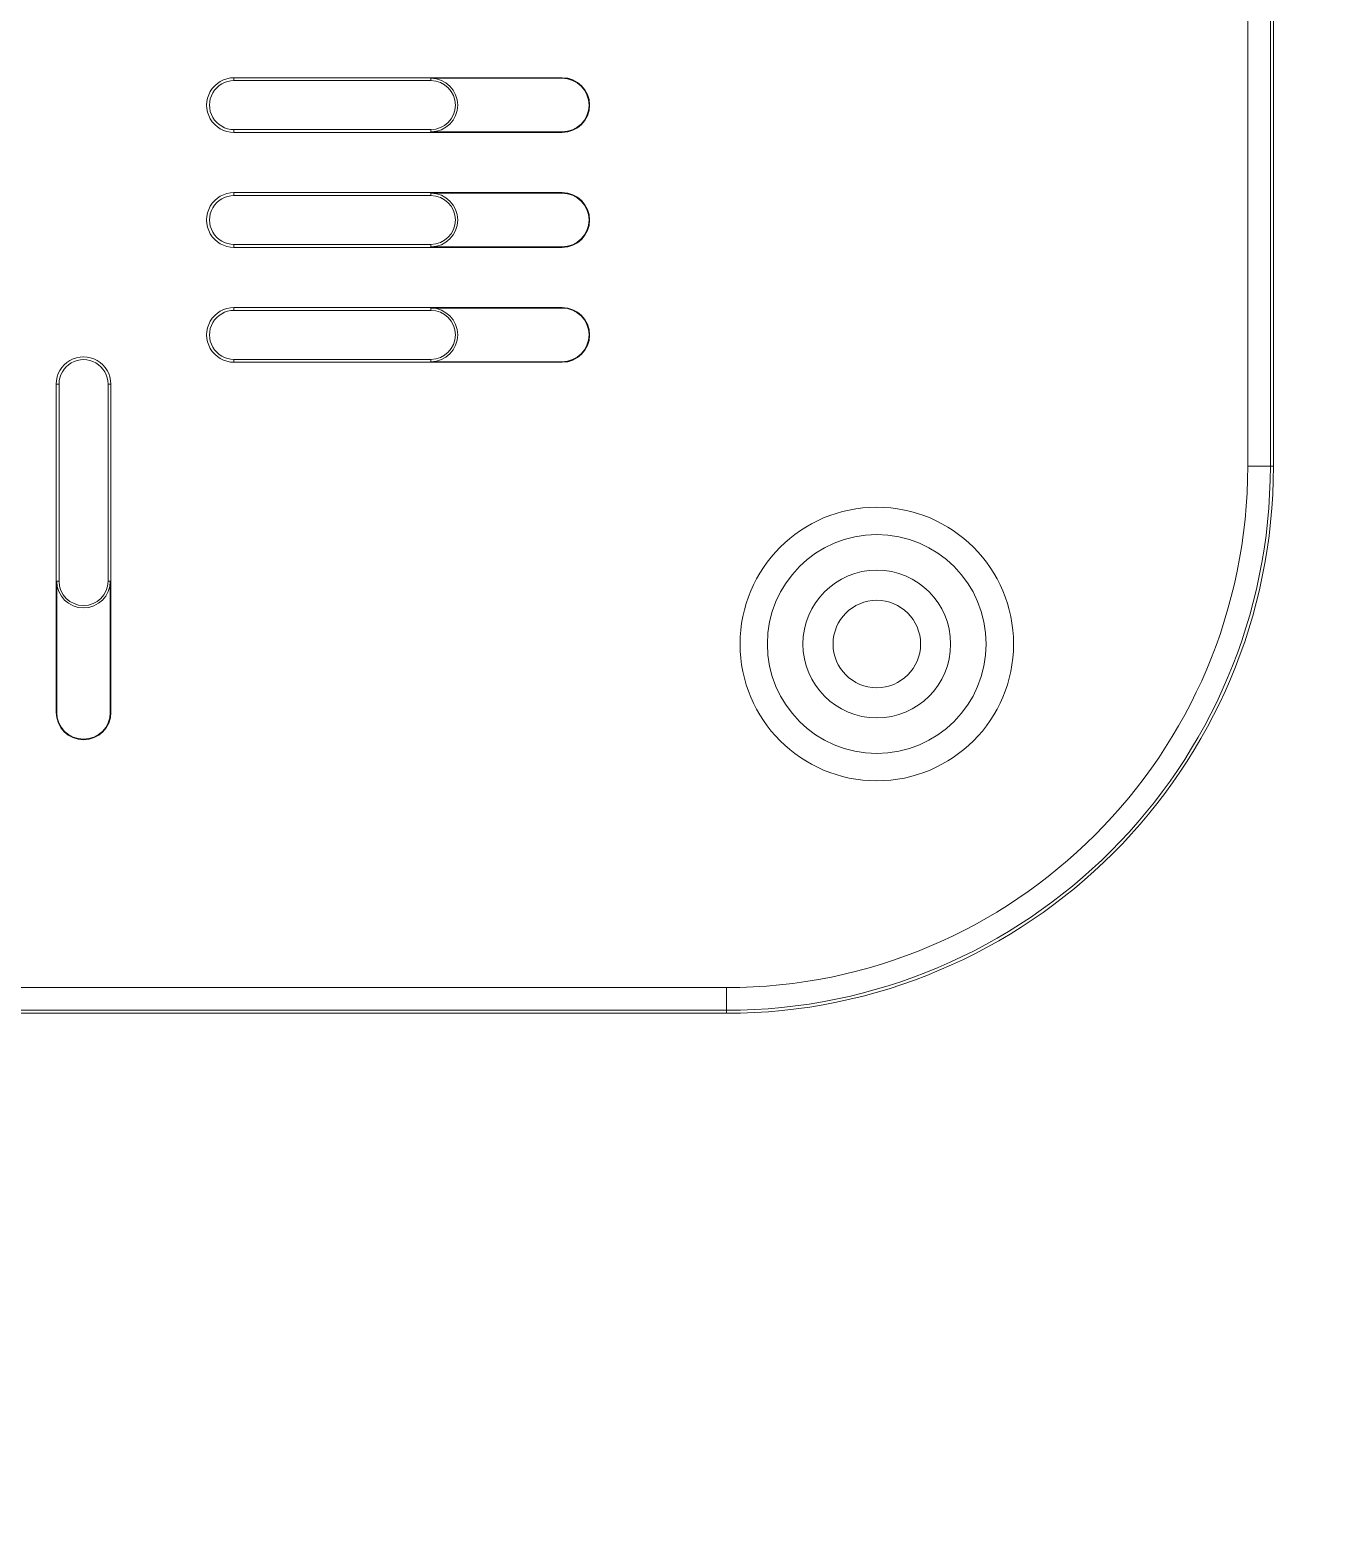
# Model space of a CAD drawing. Header units: millimetres. Extents: x -672 to 672, y -225 to 223.
# Drawn here: x 17.7 to 64.7, y 15.4 to 70 of the extents above; entities that cross this region are included whole.
import ezdxf

# ---------------------------------------------------------------- set-up
doc = ezdxf.new("R2010")
doc.units = ezdxf.units.MM
doc.header["$MEASUREMENT"] = 0
doc.layers.add('layer 1', color=7, linetype='Continuous')

msp = doc.modelspace()

# ---------------------------------------------------------------- linework, layer by layer
at = {"layer": 'layer 1', "lineweight": 40}
msp.add_open_spline([(123.1599, 207.75), (123.1599, 207.75), (-161.8401, 207.75), (-161.8401, 207.75), (-161.8401, 207.75), (-161.8401, -207.75), (-161.8401, -207.75), (-161.8401, -207.75), (123.1599, -207.75), (123.1599, -207.75), (123.1599, -207.75), (123.1599, 207.75), (123.1599, 207.75)], degree=3, knots=[0, 0, 0, 0, 0.25, 0.25, 0.25, 0.5, 0.5, 0.5, 0.75, 0.75, 0.75, 1, 1, 1, 1], dxfattribs=at)
at = {"layer": 'layer 1', "lineweight": 9}
for points in [[(62.2025, 54.0449), (62.2025, 54.0449), (62.2025, 114.0449), (62.2025, 114.0449)], [(63.0304, 54.0449), (63.0304, 54.0449), (63.0304, 114.0449), (63.0304, 114.0449)], [(63.1422, 114.0449), (63.1422, 114.0449), (63.1422, 54.0449), (63.1422, 54.0449)], [(25.1422, 68.2449), (25.1422, 68.2449), (37.1422, 68.2449), (37.1422, 68.2449)], [(32.3422, 68.1401), (32.3422, 68.1401), (25.1422, 68.1401), (25.1422, 68.1401)], [(37.1422, 68.224), (37.1422, 68.224), (32.3422, 68.224), (32.3422, 68.224)], [(25.1422, 66.3497), (25.1422, 66.3497), (32.3422, 66.3497), (32.3422, 66.3497)], [(37.1422, 66.2449), (37.1422, 66.2449), (25.1422, 66.2449), (25.1422, 66.2449)], [(32.3422, 66.2659), (32.3422, 66.2659), (37.1422, 66.2659), (37.1422, 66.2659)], [(25.1422, 64.0449), (25.1422, 64.0449), (37.1422, 64.0449), (37.1422, 64.0449)], [(32.3422, 63.9401), (32.3422, 63.9401), (25.1422, 63.9401), (25.1422, 63.9401)], [(37.1422, 64.024), (37.1422, 64.024), (32.3422, 64.024), (32.3422, 64.024)], [(25.1422, 62.1497), (25.1422, 62.1497), (32.3422, 62.1497), (32.3422, 62.1497)], [(37.1422, 62.0449), (37.1422, 62.0449), (25.1422, 62.0449), (25.1422, 62.0449)], [(32.3422, 62.0659), (32.3422, 62.0659), (37.1422, 62.0659), (37.1422, 62.0659)], [(25.1422, 59.8449), (25.1422, 59.8449), (37.1422, 59.8449), (37.1422, 59.8449)], [(32.3422, 59.7401), (32.3422, 59.7401), (25.1422, 59.7401), (25.1422, 59.7401)], [(37.1422, 59.824), (37.1422, 59.824), (32.3422, 59.824), (32.3422, 59.824)], [(25.1422, 57.9497), (25.1422, 57.9497), (32.3422, 57.9497), (32.3422, 57.9497)], [(32.3422, 57.8659), (32.3422, 57.8659), (37.1422, 57.8659), (37.1422, 57.8659)], [(37.1422, 57.8449), (37.1422, 57.8449), (25.1422, 57.8449), (25.1422, 57.8449)], [(18.6422, 45.0449), (18.6422, 45.0449), (18.6422, 57.0449), (18.6422, 57.0449)], [(18.747, 57.0449), (18.747, 57.0449), (18.747, 49.8449), (18.747, 49.8449)], [(20.5374, 49.8449), (20.5374, 49.8449), (20.5374, 57.0449), (20.5374, 57.0449)], [(20.6422, 57.0449), (20.6422, 57.0449), (20.6422, 45.0449), (20.6422, 45.0449)], [(43.1422, 34.0449), (54.1879, 34.0449), (63.1421, 42.9992), (63.1422, 54.0448)], [(43.1422, 34.1567), (54.1261, 34.1567), (63.0304, 43.0609), (63.0304, 54.0448)], [(43.1422, 34.9846), (53.6689, 34.9846), (62.2025, 43.5181), (62.2025, 54.0448)], [(18.6632, 49.8449), (18.6632, 49.8449), (18.6632, 45.0449), (18.6632, 45.0449)], [(20.6212, 45.0449), (20.6212, 45.0449), (20.6212, 49.8449), (20.6212, 49.8449)], [(-66.8578, 34.9846), (-66.8578, 34.9846), (43.1422, 34.9846), (43.1422, 34.9846)], [(-66.8578, 34.1567), (-66.8578, 34.1567), (43.1422, 34.1567), (43.1422, 34.1567)], [(43.1422, 34.0449), (43.1422, 34.0449), (-66.8578, 34.0449), (-66.8578, 34.0449)]]:
    msp.add_open_spline(points, degree=3, dxfattribs=at)
for points, knots in [([(25.1422, 68.2449), (24.7849, 68.2449), (24.4548, 68.0543), (24.2762, 67.7449), (24.0975, 67.4355), (24.0975, 67.0543), (24.2762, 66.7449), (24.4548, 66.4355), (24.7849, 66.2449), (25.1422, 66.2449)], [0, 0, 0, 0, 0.3333333, 0.3333333, 0.3333333, 0.6666667, 0.6666667, 0.6666667, 1, 1, 1, 1]), ([(37.1422, 66.2449), (37.6945, 66.2449), (38.1422, 66.6926), (38.1422, 67.2449), (38.1422, 67.7972), (37.6945, 68.2449), (37.1422, 68.2449)], [0, 0, 0, 0, 0.5, 0.5, 0.5, 1, 1, 1, 1]), ([(25.1422, 68.1401), (24.8224, 68.1401), (24.5269, 67.9695), (24.3669, 67.6925), (24.207, 67.4155), (24.207, 67.0743), (24.3669, 66.7973), (24.5269, 66.5204), (24.8224, 66.3497), (25.1422, 66.3497)], [0, 0, 0, 0, 0.3333333, 0.3333333, 0.3333333, 0.6666667, 0.6666667, 0.6666667, 1, 1, 1, 1]), ([(32.3422, 66.2659), (32.8829, 66.2659), (33.3212, 66.7042), (33.3212, 67.2449), (33.3212, 67.7856), (32.8829, 68.224), (32.3422, 68.224)], [0, 0, 0, 0, 0.5, 0.5, 0.5, 1, 1, 1, 1]), ([(32.3422, 66.3497), (32.8366, 66.3497), (33.2374, 66.7505), (33.2374, 67.2449), (33.2374, 67.7393), (32.8366, 68.1401), (32.3422, 68.1401)], [0, 0, 0, 0, 0.5, 0.5, 0.5, 1, 1, 1, 1]), ([(37.1422, 66.2659), (37.6829, 66.2659), (38.1212, 66.7042), (38.1212, 67.2449), (38.1212, 67.7856), (37.6829, 68.224), (37.1422, 68.224)], [0, 0, 0, 0, 0.5, 0.5, 0.5, 1, 1, 1, 1]), ([(25.1422, 64.0449), (24.7849, 64.0449), (24.4548, 63.8543), (24.2762, 63.5449), (24.0975, 63.2355), (24.0975, 62.8543), (24.2762, 62.5449), (24.4548, 62.2355), (24.7849, 62.0449), (25.1422, 62.0449)], [0, 0, 0, 0, 0.3333333, 0.3333333, 0.3333333, 0.6666667, 0.6666667, 0.6666667, 1, 1, 1, 1]), ([(25.1422, 63.9401), (24.8224, 63.9401), (24.5269, 63.7695), (24.3669, 63.4925), (24.207, 63.2155), (24.207, 62.8743), (24.3669, 62.5973), (24.5269, 62.3204), (24.8224, 62.1497), (25.1422, 62.1497)], [0, 0, 0, 0, 0.3333333, 0.3333333, 0.3333333, 0.6666667, 0.6666667, 0.6666667, 1, 1, 1, 1]), ([(32.3422, 62.0659), (32.8829, 62.0659), (33.3212, 62.5042), (33.3212, 63.0449), (33.3212, 63.5856), (32.8829, 64.024), (32.3422, 64.024)], [0, 0, 0, 0, 0.5, 0.5, 0.5, 1, 1, 1, 1]), ([(32.3422, 62.1497), (32.8366, 62.1497), (33.2374, 62.5505), (33.2374, 63.0449), (33.2374, 63.5393), (32.8366, 63.9401), (32.3422, 63.9401)], [0, 0, 0, 0, 0.5, 0.5, 0.5, 1, 1, 1, 1]), ([(37.1422, 62.0449), (37.6945, 62.0449), (38.1422, 62.4926), (38.1422, 63.0449), (38.1422, 63.5972), (37.6945, 64.0449), (37.1422, 64.0449)], [0, 0, 0, 0, 0.5, 0.5, 0.5, 1, 1, 1, 1]), ([(37.1422, 62.0659), (37.6829, 62.0659), (38.1212, 62.5042), (38.1212, 63.0449), (38.1212, 63.5856), (37.6829, 64.024), (37.1422, 64.024)], [0, 0, 0, 0, 0.5, 0.5, 0.5, 1, 1, 1, 1]), ([(25.1422, 59.8449), (24.7849, 59.8449), (24.4548, 59.6543), (24.2762, 59.3449), (24.0975, 59.0355), (24.0975, 58.6543), (24.2762, 58.3449), (24.4548, 58.0355), (24.7849, 57.8449), (25.1422, 57.8449)], [0, 0, 0, 0, 0.3333333, 0.3333333, 0.3333333, 0.6666667, 0.6666667, 0.6666667, 1, 1, 1, 1]), ([(25.1422, 59.7401), (24.8224, 59.7401), (24.5269, 59.5695), (24.3669, 59.2925), (24.207, 59.0155), (24.207, 58.6743), (24.3669, 58.3973), (24.5269, 58.1204), (24.8224, 57.9497), (25.1422, 57.9497)], [0, 0, 0, 0, 0.3333333, 0.3333333, 0.3333333, 0.6666667, 0.6666667, 0.6666667, 1, 1, 1, 1]), ([(32.3422, 57.8659), (32.8829, 57.8659), (33.3212, 58.3042), (33.3212, 58.8449), (33.3212, 59.3856), (32.8829, 59.824), (32.3422, 59.824)], [0, 0, 0, 0, 0.5, 0.5, 0.5, 1, 1, 1, 1]), ([(32.3422, 57.9497), (32.8366, 57.9497), (33.2374, 58.3505), (33.2374, 58.8449), (33.2374, 59.3393), (32.8366, 59.7401), (32.3422, 59.7401)], [0, 0, 0, 0, 0.5, 0.5, 0.5, 1, 1, 1, 1]), ([(37.1422, 57.8449), (37.6945, 57.8449), (38.1422, 58.2926), (38.1422, 58.8449), (38.1422, 59.3972), (37.6945, 59.8449), (37.1422, 59.8449)], [0, 0, 0, 0, 0.5, 0.5, 0.5, 1, 1, 1, 1]), ([(37.1422, 57.8659), (37.6829, 57.8659), (38.1212, 58.3042), (38.1212, 58.8449), (38.1212, 59.3856), (37.6829, 59.824), (37.1422, 59.824)], [0, 0, 0, 0, 0.5, 0.5, 0.5, 1, 1, 1, 1]), ([(20.6422, 57.0449), (20.6422, 57.4022), (20.4516, 57.7323), (20.1422, 57.9109), (19.8328, 58.0896), (19.4516, 58.0896), (19.1422, 57.9109), (18.8328, 57.7323), (18.6422, 57.4022), (18.6422, 57.0449)], [0, 0, 0, 0, 0.3333333, 0.3333333, 0.3333333, 0.6666667, 0.6666667, 0.6666667, 1, 1, 1, 1]), ([(20.5374, 57.0449), (20.5374, 57.3647), (20.3668, 57.6603), (20.0898, 57.8202), (19.8128, 57.9801), (19.4716, 57.9801), (19.1946, 57.8202), (18.9176, 57.6603), (18.747, 57.3647), (18.747, 57.0449)], [0, 0, 0, 0, 0.3333333, 0.3333333, 0.3333333, 0.6666667, 0.6666667, 0.6666667, 1, 1, 1, 1]), ([(52.5422, -48.9807), (52.5422, -46.8268), (50.7961, -45.0807), (48.6422, -45.0807), (46.4883, -45.0807), (44.7422, -46.8268), (44.7422, -48.9807), (44.7422, -51.1346), (46.4883, -52.8807), (48.6422, -52.8807), (50.7961, -52.8807), (52.5422, -51.1347), (52.5422, -48.9808), (52.5422, 54.4064), (52.5422, -152.3679), (52.5422, -48.9807)], [0, 0, 0, 0, 0.25, 0.25, 0.25, 0.5, 0.5, 0.5, 0.75, 0.75, 0.75, 1, 1, 1, 1.0001, 1.0001, 1.0001, 1.0001]), ([(53.6422, 47.5449), (53.6422, 50.3063), (51.4036, 52.5449), (48.6422, 52.5449), (45.8808, 52.5449), (43.6422, 50.3064), (43.6422, 47.5449), (43.6422, 44.7835), (45.8808, 42.5449), (48.6422, 42.5449), (51.4036, 42.5449), (53.6422, 44.7835), (53.6422, 47.5449)], [0, 0, 0, 0, 0.25, 0.25, 0.25, 0.5, 0.5, 0.5, 0.75, 0.75, 0.75, 1, 1, 1, 1]), ([(52.6422, 47.5449), (52.6422, 49.7541), (50.8513, 51.5449), (48.6422, 51.5449), (46.4331, 51.5449), (44.6422, 49.7541), (44.6422, 47.5449), (44.6422, 45.3358), (46.433, 43.5449), (48.6422, 43.5449), (50.8513, 43.5449), (52.6422, 45.3358), (52.6422, 47.5449)], [0, 0, 0, 0, 0.25, 0.25, 0.25, 0.5, 0.5, 0.5, 0.75, 0.75, 0.75, 1, 1, 1, 1]), ([(51.3422, 47.5449), (51.3422, 49.0361), (50.1334, 50.2449), (48.6422, 50.2449), (47.151, 50.2449), (45.9422, 49.0361), (45.9422, 47.5449), (45.9422, 46.0538), (47.151, 44.8449), (48.6422, 44.8449), (50.1334, 44.8449), (51.3422, 46.0537), (51.3422, 47.5449)], [0, 0, 0, 0, 0.25, 0.25, 0.25, 0.5, 0.5, 0.5, 0.75, 0.75, 0.75, 1, 1, 1, 1]), ([(18.6632, 49.8449), (18.6632, 49.3042), (19.1015, 48.8659), (19.6422, 48.8659), (20.1829, 48.8659), (20.6212, 49.3042), (20.6212, 49.8449)], [0, 0, 0, 0, 0.5, 0.5, 0.5, 1, 1, 1, 1]), ([(18.747, 49.8449), (18.747, 49.3505), (19.1478, 48.9497), (19.6422, 48.9497), (20.1366, 48.9497), (20.5374, 49.3505), (20.5374, 49.8449)], [0, 0, 0, 0, 0.5, 0.5, 0.5, 1, 1, 1, 1]), ([(50.2422, 47.5449), (50.2422, 48.4286), (49.5259, 49.1449), (48.6422, 49.1449), (47.7585, 49.1449), (47.0422, 48.4286), (47.0422, 47.5449), (47.0422, 46.6613), (47.7585, 45.9449), (48.6422, 45.9449), (49.5258, 45.9449), (50.2422, 46.6613), (50.2422, 47.5449)], [0, 0, 0, 0, 0.25, 0.25, 0.25, 0.5, 0.5, 0.5, 0.75, 0.75, 0.75, 1, 1, 1, 1]), ([(18.6422, 45.0449), (18.6422, 44.4926), (19.0899, 44.0449), (19.6422, 44.0449), (20.1945, 44.0449), (20.6422, 44.4926), (20.6422, 45.0449)], [0, 0, 0, 0, 0.5, 0.5, 0.5, 1, 1, 1, 1]), ([(18.6632, 45.0449), (18.6632, 44.5042), (19.1015, 44.0659), (19.6422, 44.0659), (20.1829, 44.0659), (20.6212, 44.5042), (20.6212, 45.0449)], [0, 0, 0, 0, 0.5, 0.5, 0.5, 1, 1, 1, 1])]:
    msp.add_open_spline(points, degree=3, knots=knots, dxfattribs=at)
at = {"layer": 'layer 1', "color": 9, "lineweight": 9}
for points in [[(25.1422, 68.2449), (25.1422, 68.2449), (25.1422, 68.1401), (25.1422, 68.1401)], [(37.1422, 68.2449), (37.1422, 68.2449), (37.1422, 68.224), (37.1422, 68.224)], [(32.3422, 68.224), (32.3422, 68.224), (32.3422, 68.1401), (32.3422, 68.1401)], [(25.1422, 66.2449), (25.1422, 66.2449), (25.1422, 66.3497), (25.1422, 66.3497)], [(32.3422, 66.2659), (32.3422, 66.2659), (32.3422, 66.3497), (32.3422, 66.3497)], [(37.1422, 66.2449), (37.1422, 66.2449), (37.1422, 66.2659), (37.1422, 66.2659)], [(25.1422, 64.0449), (25.1422, 64.0449), (25.1422, 63.9401), (25.1422, 63.9401)], [(32.3422, 64.024), (32.3422, 64.024), (32.3422, 63.9401), (32.3422, 63.9401)], [(37.1422, 64.0449), (37.1422, 64.0449), (37.1422, 64.024), (37.1422, 64.024)], [(25.1422, 62.0449), (25.1422, 62.0449), (25.1422, 62.1497), (25.1422, 62.1497)], [(32.3422, 62.0659), (32.3422, 62.0659), (32.3422, 62.1497), (32.3422, 62.1497)], [(37.1422, 62.0449), (37.1422, 62.0449), (37.1422, 62.0659), (37.1422, 62.0659)], [(25.1422, 59.8449), (25.1422, 59.8449), (25.1422, 59.7401), (25.1422, 59.7401)], [(32.3422, 59.824), (32.3422, 59.824), (32.3422, 59.7401), (32.3422, 59.7401)], [(37.1422, 59.8449), (37.1422, 59.8449), (37.1422, 59.824), (37.1422, 59.824)], [(25.1422, 57.8449), (25.1422, 57.8449), (25.1422, 57.9497), (25.1422, 57.9497)], [(32.3422, 57.8659), (32.3422, 57.8659), (32.3422, 57.9497), (32.3422, 57.9497)], [(37.1422, 57.8449), (37.1422, 57.8449), (37.1422, 57.8659), (37.1422, 57.8659)], [(18.6422, 57.0449), (18.6422, 57.0449), (18.747, 57.0449), (18.747, 57.0449)], [(20.6422, 57.0449), (20.6422, 57.0449), (20.5374, 57.0449), (20.5374, 57.0449)], [(62.2025, 54.0449), (62.2025, 54.0449), (63.1422, 54.0449), (63.1422, 54.0449)], [(18.6632, 49.8449), (18.6632, 49.8449), (18.747, 49.8449), (18.747, 49.8449)], [(20.6212, 49.8449), (20.6212, 49.8449), (20.5374, 49.8449), (20.5374, 49.8449)], [(18.6422, 45.0449), (18.6422, 45.0449), (18.6632, 45.0449), (18.6632, 45.0449)], [(20.6422, 45.0449), (20.6422, 45.0449), (20.6212, 45.0449), (20.6212, 45.0449)], [(43.1422, 34.0449), (43.1422, 34.0449), (43.1422, 34.9846), (43.1422, 34.9846)]]:
    msp.add_open_spline(points, degree=3, dxfattribs=at)

doc.saveas('drawing.dxf')
